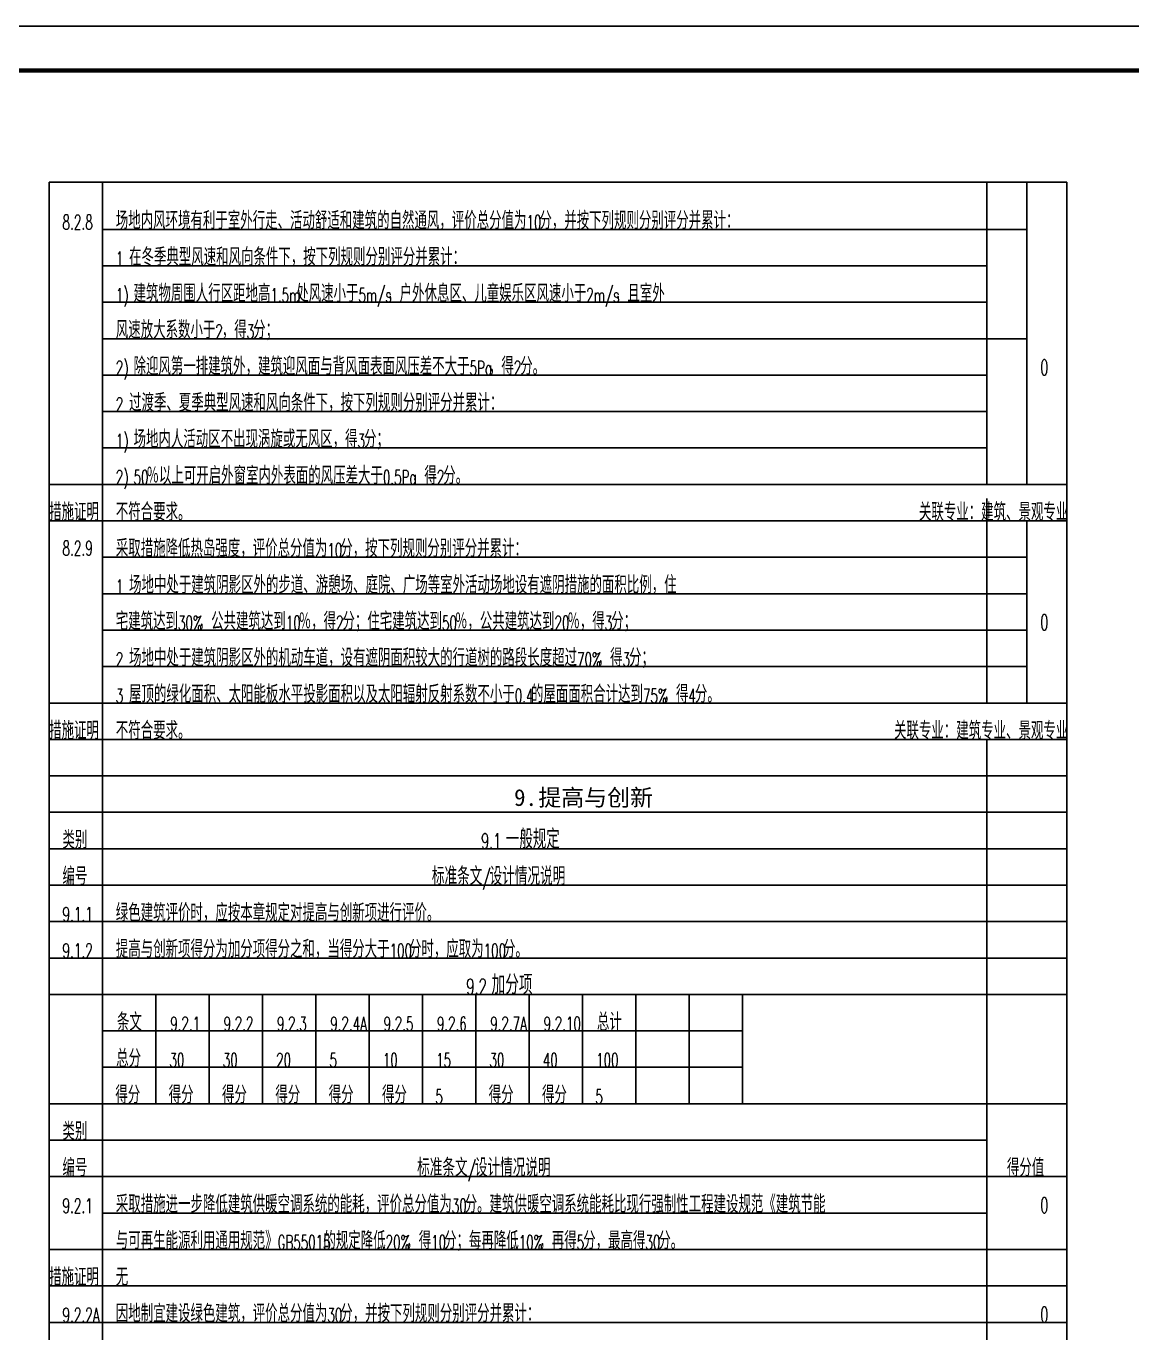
# Model space of a CAD drawing. Extents: x 239 to 336639, y 119 to 59519.
# Drawn here: x 280773 to 305653, y 30107 to 59519 of the extents above; entities that cross this region are included whole.
import ezdxf
from ezdxf.enums import TextEntityAlignment as Align

# ---------------------------------------------------------------- set-up
doc = ezdxf.new("R2010")
doc.units = 0
doc.header["$LTSCALE"] = 1000
doc.header["$MEASUREMENT"] = 0
for name, color, linetype in [('A-ANNO-TEXT', 7, 'Continuous'), ('A-FLOR-OTHER', 7, 'Continuous'), ('TK', 4, 'Continuous'), ('石家庄审图', 6, 'Continuous'), ('辅助线', 8, 'Continuous')]:
    doc.layers.add(name, color=color, linetype=linetype)
doc.layers.add('noprint', color=7, linetype='Continuous', plot=False)
doc.styles.add('HZTXT', font='TXT.SHX', dxfattribs={"width": 0.7, "height": 350, "bigfont": 'hztxt.shx'})
doc.styles.add('HZTXT1', font='romans.shx', dxfattribs={"width": 0.7, "bigfont": 'GBHZFS.SHX'})
doc.styles.add('黑体', font='simhei.ttf', dxfattribs={"height": 280})

# ---------------------------------------------------------------- blocks, each defined once
blk = doc.blocks.new('*U3')
at = {"color": 3}
blk.add_lwpolyline([(-84100, 0), (0, 0), (0, 59400), (-84100, 59400)], close=True, dxfattribs=at)
at = {"color": 3, "const_width": 100}
blk.add_lwpolyline([(-81600, 1000), (-1000, 1000), (-1000, 58400), (-81600, 58400)], close=True, dxfattribs=at)
at = {"layer": 'noprint', "color": 6, "style": '黑体', "width": 0.75, "flags": 8}
blk.add_attdef('SETUP', text='', height=350, dxfattribs=at).set_placement((-8382, 321), align=Align.RIGHT)
at = {"layer": 'TK', "color": 4, "style": 'HZTXT1'}
for tag, height, width, p in [('项目负责1', 400, 0.6, (-4500, 19196)), ('项目负责2', 400, 0.6, (-4500, 18296)), ('专责', 400, 0.6, (-4500, 17396)), ('审定', 400, 0.6, (-4500, 16496)), ('审核', 400, 0.6, (-4500, 15596)), ('校对', 400, 0.6, (-4500, 14696)), ('设计', 400, 0.6, (-4500, 13796)), ('绘图', 400, 0.6, (-4500, 12896)), ('建设单位', 450, 0.6, (-4500, 11050)), ('工号', 400, 0.5, (-5501, 3507)), ('版次', 400, 0.7, (-2138, 3498)), ('阶段', 400, 0.7, (-2138, 2498)), ('比例', 400, 0.7, (-5491, 1513)), ('日期', 400, 0.7, (-2138, 1498))]:
    blk.add_attdef(tag, text='', height=height, dxfattribs=dict(at, width=width)).set_placement(p, align=Align.MIDDLE)
at = {"layer": 'TK', "color": 1, "lineweight": -3, "style": 'HZTXT1', "width": 0.6}
blk.add_attdef('工程名称', text='', height=450, dxfattribs=at).set_placement((-4500, 9050), align=Align.MIDDLE)
at = {"layer": 'TK', "color": 4, "lineweight": -3, "style": 'HZTXT1', "width": 0.6}
blk.add_attdef('子项名称', text='', height=450, dxfattribs=at).set_placement((-4500, 7050), align=Align.MIDDLE)
at = {"layer": 'TK', "color": 1, "lineweight": -3, "style": 'HZTXT1', "width": 0.6}
blk.add_attdef('图名', text='', height=400, dxfattribs=at).set_placement((-4558, 4958), align=Align.MIDDLE_CENTER)
at = {"layer": 'TK', "color": 1, "style": 'HZTXT1', "width": 0.7}
blk.add_attdef('图号', text='', height=400, dxfattribs=at).set_placement((-5491, 2513), align=Align.MIDDLE)

msp = doc.modelspace()

# ---------------------------------------------------------------- linework, layer by layer
at = {"layer": 'A-FLOR-OTHER', "color": 3}
for p, q in [((282491, 37724, 25582891), (282491, 35264, -16382841)), ((283691, 37724, 25582891), (283691, 35264, -16382841)), ((284891, 37724, 67549400), (284891, 35264, 25583668)), ((286091, 37724, 109515909), (286091, 35264, 67550177)), ((287291, 37724, 151482418), (287291, 35264, 109516686)), ((288491, 37724, 193448927), (288491, 35264, 151483196)), ((289691, 37724, 235415436), (289691, 35264, 193449705)), ((290891, 37724, 277381946), (290891, 35264, 235416214)), ((292091, 37724, 319348454), (292091, 35264, 277382722)), ((293291, 37724, 361314963), (293291, 35264, 319349232)), ((294491, 37724, 403281472), (294491, 35264, 361315741)), ((295691, 37724, 445247981), (295691, 35264, 403282250)), ((296891, 37724, 487214490), (296891, 35264, 445248759))]:
    msp.add_line(p, q, dxfattribs=at)
at = {"layer": 'A-FLOR-OTHER', "color": 3, "const_width": 5, "elevation": -16383618}
msp.add_lwpolyline([(296891, 37724), (296891, 35264), (282491, 35264), (282491, 37724)], close=True, dxfattribs=at)
at = {"layer": 'A-FLOR-OTHER', "color": 3, "elevation": -21160601}
for points in [[(282491, 36904), (296891, 36904)], [(282491, 36084), (296891, 36084)]]:
    msp.add_lwpolyline(points, dxfattribs=at)
at = {"layer": '石家庄审图'}
msp.add_line((281291, 56009), (304191, 56009, -8191809), dxfattribs=at)
at = {"layer": '辅助线'}
for p, q in [((303291, 54944, -8191809), (282491, 54944, -8191809)), ((302391, 54124, -16383618), (282491, 54124, -8191809)), ((302391, 53304, -8191809), (282491, 53304, -8191809)), ((303291, 52484, -8191809), (282491, 52484, -8191809)), ((302391, 51664, -16383618), (282491, 51664, -8191809)), ((302391, 50844, -8191809), (282491, 50844, -8191809)), ((302391, 50024, -16383618), (282491, 50024, -8191809)), ((304191, 49204, -8191809), (281291, 49204, -8191809)), ((304191, 48384, -8191809), (281291, 48384, -8191809)), ((304191, 48384, -8191809), (281291, 48384, -8191809)), ((303291, 47564, -8191809), (282491, 47564, -8191809)), ((303291, 46744, -8191809), (282491, 46744, -8191809)), ((303291, 45924, -8191809), (282491, 45924, -8191809)), ((303291, 45104, -8191809), (282491, 45104, -8191809)), ((304191, 44284, -8191809), (281291, 44284)), ((304191, 43464, -8191809), (281291, 43464, -8191809)), ((304191, 42644, -8191809), (281291, 42644, -8191809)), ((304191, 41824, -12968792), (281291, 41824, -12968792)), ((304191, 41004, -8191809), (281291, 41004, -8191809)), ((304191, 40184, -3414826), (281291, 40184, -3414826)), ((304191, 39364, -8191809), (281291, 39364, -8191809)), ((304191, 38544, -8191809), (281291, 38544, -8191809)), ((304191, 37724, -8191809), (281291, 37724, -8191809)), ((304191, 35264, -8191809), (281291, 35264, -8191809)), ((302391, 34444, -8191809), (281291, 34444, -8191809)), ((304191, 33624, -8191809), (281291, 33624, -8191809)), ((302391, 32804, -8191809), (282491, 32804, -8191809)), ((304191, 31984, -8191809), (281291, 31984, -8191809)), ((304191, 31164, -8191809), (281291, 31164, -8191809)), ((304191, 30344, -8191809), (281291, 30344, -8191809))]:
    msp.add_line(p, q, dxfattribs=at)
at = {"layer": '辅助线', "color": 3}
msp.add_lwpolyline([(281291, 56009), (281291, 25424)], dxfattribs=at)
at = {"layer": '辅助线', "elevation": -8191809}
for points in [[(282491, 56009), (282491, 25424)], [(302391, 56009), (302391, 49204)], [(303291, 56009), (303291, 49204)], [(302391, 48884), (302391, 44284)], [(303291, 48384), (303291, 44284)], [(302391, 43464), (302391, 25424)]]:
    msp.add_lwpolyline(points, dxfattribs=at)
at = {"layer": '辅助线', "color": 3, "elevation": -8191809}
msp.add_lwpolyline([(304191, 56009), (304191, 25424)], dxfattribs=at)

# ---------------------------------------------------------------- block references
at = {"layer": '石家庄审图'}
msp.add_blockref('*U3', (336639, 119), dxfattribs=at)

# ---------------------------------------------------------------- texts
at = {"layer": 'A-ANNO-TEXT', "color": 3, "style": 'HZTXT'}
for s, height, width, p in [('场地内风环境有利于室外行走、活动舒适和建筑的自然通风，评价总分值为', 400, 0.7, (282791, 54944, -8191809)), ('分，并按下列规则分别评分并累计：', 400, 0.7, (292321, 54944, -8191809)), ('8.2.8', 325, 0.6125, (281591, 54944, -8191809)), ('10', 320, 0.6125, (292031, 54944, -8191809)), ('1', 320, 0.6125, (282791, 54124, -8191809)), ('在冬季典型风速和风向条件下，按下列规则分别评分并累计：', 400, 0.7, (283089, 54124, -8191809)), ('1)', 320, 0.6125, (282791, 53304, -8191809)), ('建筑物周围人行区距地高', 400, 0.7, (283190, 53304, -8191809)), ('1.5m', 320, 0.6125, (286270, 53304, -8191809)), ('处风速小于', 400, 0.7, (286851, 53304, -8191809)), ('5m/s', 320, 0.6125, (288251, 53304, -8191809)), ('，户外休息区、儿童娱乐区风速小于', 400, 0.7, (288897, 53304, -8191809)), ('2m/s', 320, 0.6125, (293377, 53304, -8191809)), ('，且室外', 400, 0.7, (294023, 53304, -8191809)), ('风速放大系数小于', 400, 0.7, (282791, 52484, -8191809)), ('2', 320, 0.6125, (285031, 52484, -8191809)), ('，得', 400, 0.7, (285176, 52484, -8191809)), ('3', 320, 0.6125, (285736, 52484, -8191809)), ('分；', 400, 0.7, (285881, 52484, -8191809)), ('除迎风第一排建筑外，建筑迎风面与背风面表面风压差不大于', 400, 0.7, (283190, 51664, -8191809)), ('，得', 400, 0.7, (291186, 51664, -8191809)), ('分。', 400, 0.7, (291891, 51664, -8191809)), ('2)', 320, 0.6125, (282791, 51664, -8191809)), ('5Pa', 320, 0.6125, (290750, 51664, -8191809)), ('2', 320, 0.6125, (291746, 51664, -8191809)), ('0', 350, 0.6125, (303591, 51662, -8191809)), ('过渡季、夏季典型风速和风向条件下，按下列规则分别评分并累计：', 400, 0.7, (283089, 50844, -8191809)), ('2', 320, 0.6125, (282791, 50844, -8191809)), ('1)', 320, 0.6125, (282791, 50024, -8191809)), ('场地内人活动区不出现涡旋或无风区，得', 400, 0.7, (283190, 50024, -8191809)), ('3', 320, 0.6125, (288230, 50024, -8191809)), ('分；', 400, 0.7, (288375, 50024, -8191809)), ('2)', 320, 0.6125, (282791, 49204, -8191809)), ('50', 320, 0.6125, (283190, 49204, -8191809)), ('％以上可开启外窗室内外表面的风压差大于', 400, 0.7, (283481, 49204, -8191809)), ('0.5Pa', 320, 0.6125, (288801, 49204, -8191809)), ('，得', 400, 0.7, (289454, 49204, -8191809)), ('2', 320, 0.6125, (290014, 49204, -8191809)), ('分。', 400, 0.7, (290159, 49204, -8191809)), ('采取措施降低热岛强度，评价总分值为', 400, 0.7, (282791, 47564, 0)), ('分，按下列规则分别评分并累计：', 400, 0.7, (287841, 47564, 0)), ('8.2.9', 325, 0.6125, (281591, 47606, -8191809)), ('10', 320, 0.6125, (287551, 47564, 0)), ('1', 320, 0.6125, (282791, 46744, 0)), ('场地中处于建筑阴影区外的步道、游憩场、庭院、广场等室外活动场地设有遮阴措施的面积比例，住', 400, 0.7, (283089, 46744, 0)), ('宅建筑达到', 400, 0.7, (282791, 45924, 0)), ('30%%%', 320, 0.6125, (284191, 45924, 0)), ('，公共建筑达到', 400, 0.7, (284656, 45924, 0)), ('10', 320, 0.6125, (286616, 45924, 0)), ('％，得', 400, 0.7, (286906, 45924, 0)), ('2', 320, 0.6125, (287746, 45924, 0)), ('分；住宅建筑达到', 400, 0.7, (287891, 45924, 0)), ('50', 320, 0.6125, (290131, 45924, 0)), ('％，公共建筑达到', 400, 0.7, (290421, 45924, 0)), ('20', 320, 0.6125, (292661, 45924, 0)), ('％，得', 400, 0.7, (292952, 45924, 0)), ('3', 320, 0.6125, (293792, 45924, 0)), ('分；', 400, 0.7, (293937, 45924, 0)), ('2', 320, 0.6125, (282791, 45104, 0)), ('场地中处于建筑阴影区外的机动车道，设有遮阴面积较大的行道树的路段长度超过', 400, 0.7, (283089, 45104, 0)), ('70%%%', 320, 0.6125, (293169, 45104, 0)), ('，得', 400, 0.7, (293633, 45104, 0)), ('3', 320, 0.6125, (294193, 45104, 0)), ('分；', 400, 0.7, (294338, 45104, 0)), ('措施证明', 400, 0.7, (281291, 43464, -1525463)), ('一般规定', 433.1, 0.7, (291568, 41004, -16382418)), ('类别', 400, 0.7, (281591, 41004, -16382418)), ('9.1', 346.5, 0.6125, (291010, 41004, -16382418)), ('编号', 400, 0.7, (281591, 40184, -16382418)), ('标准条文', 406, 0.7, (289902, 40184, -16382418)), ('设计情况说明', 406, 0.7, (291201, 40184, -16382418)), ('/', 325, 0.6125, (291039, 40184, -16382418)), ('绿色建筑评价时，应按本章规定对提高与创新项进行评价。', 400, 0.7, (282791, 39364)), ('9.1.1', 325, 0.6125, (281591, 39364, -16382418)), ('9.1.2', 325, 0.6125, (281591, 38544, -16382418)), ('提高与创新项得分为加分项得分之和，当得分大于', 400, 0.7, (282791, 38544)), ('100', 320, 0.6125, (288951, 38544)), ('分时，应取为', 400, 0.7, (289387, 38544)), ('100', 320, 0.6125, (291067, 38544)), ('分。', 400, 0.7, (291502, 38544)), ('9.2', 352.1, 0.6125, (290678, 37724)), ('加分项', 440.1, 0.7, (291245, 37724)), ('条文', 400, 0.7, (282816, 36904, 68747412)), ('9.2.1', 320, 0.6125, (284016, 36904, 110713921)), ('9.2.2', 320, 0.6125, (285216, 36904, 152680430)), ('9.2.3', 320, 0.6125, (286416, 36904, 194646939)), ('9.2.4A', 320, 0.6125, (287616, 36904, 236613449)), ('9.2.5', 320, 0.6125, (288816, 36904, 278579958)), ('9.2.6', 320, 0.6125, (290016, 36904, 320546467)), ('9.2.7A', 320, 0.6125, (291216, 36904, 362512975)), ('9.2.10', 320, 0.6125, (292416, 36904, 404479484)), ('总计', 400, 0.7, (293616, 36904, 404479485)), ('总分', 400, 0.7, (282799, 36084, 30194530)), ('30', 320, 0.6125, (283999, 36084, 72161039)), ('30', 320, 0.6125, (285199, 36084, 114127548)), ('20', 320, 0.6125, (286399, 36084, 156094057)), ('5', 320, 0.6125, (287599, 36084, 198060566)), ('10', 320, 0.6125, (288799, 36084, 240027075)), ('15', 320, 0.6125, (289999, 36084, 281993584)), ('30', 320, 0.6125, (291199, 36084, 323960093)), ('40', 320, 0.6125, (292399, 36084, 365926602)), ('100', 320, 0.6125, (293599, 36084, 365926602)), ('得分', 400, 0.7, (282781, 35264, 68747412)), ('类别', 400, 0.7, (281591, 34444, -16382418)), ('编号', 400, 0.7, (281591, 33624, -16382418)), ('标准条文', 406, 0.7, (289571, 33624, 0)), ('/', 325, 0.6125, (290708, 33624, 0)), ('设计情况说明', 406, 0.7, (290870, 33624, 0)), ('得分值', 400, 0.7, (302842, 33624, -8191809)), ('9.2.1', 325, 0.6125, (281591, 32804, -16382418)), ('0', 350, 0.6125, (303591, 32804, 8888004891)), ('0', 350, 0.6125, (303591, 30344, 8888004891))]:
    msp.add_text(s, height=height, dxfattribs=dict(at, width=width)).set_placement(p)
at = {"layer": 'A-ANNO-TEXT', "color": 2, "style": 'HZTXT'}
for s, height, width, p in [('措施证明', 400, 0.7, (281291, 48384, -1200)), ('不符合要求。', 400, 0.7, (282791, 48384, -8191809)), ('屋顶的绿化面积、太阳能板水平投影面积以及太阳辐射反射系数不小于', 400, 0.7, (283089, 44284, 0)), ('的屋面面积合计达到', 400, 0.7, (292132, 44284, 0)), ('，得', 400, 0.7, (295116, 44284, 0)), ('分。', 400, 0.7, (295821, 44284, 0)), ('3', 320, 0.6125, (282791, 44284, 0)), ('0.4', 320, 0.6125, (291769, 44284, 0)), ('75%%%', 320, 0.6125, (294652, 44284, 0)), ('4', 320, 0.6125, (295676, 44284, 0)), ('不符合要求。', 400, 0.7, (282791, 43464, -1524263)), ('措施证明', 400, 0.7, (281291, 31164, -8191809)), ('无', 400, 0.7, (282791, 31164, 0))]:
    msp.add_text(s, height=height, dxfattribs=dict(at, width=width)).set_placement(p)
at = {"layer": 'A-ANNO-TEXT', "color": 4, "style": 'HZTXT', "width": 0.7}
for s, p in [('关联专业：建筑、景观专业', (300862, 48384, -6667546)), ('关联专业：建筑专业、景观专业', (300302, 43464, -8191809))]:
    msp.add_text(s, height=400, dxfattribs=at).set_placement(p)
at = {"layer": 'A-ANNO-TEXT', "color": 1, "style": 'HZTXT'}
for s, height, width, p in [('0', 350, 0.6125, (303591, 45924, -8191809)), ('得分', 400, 0.7, (283981, 35264, 110713921)), ('得分', 400, 0.7, (285181, 35264, 152680430)), ('得分', 400, 0.7, (286381, 35264, 194646939)), ('得分', 400, 0.7, (287581, 35264, 236613449)), ('得分', 400, 0.7, (288781, 35264, 278579958)), ('得分', 400, 0.7, (291181, 35264, 362512975)), ('得分', 400, 0.7, (292381, 35264, 404479484)), ('5', 320, 0.6125, (289981, 35264, 320546467)), ('5', 320, 0.6125, (293581, 35264, 446445994))]:
    msp.add_text(s, height=height, dxfattribs=dict(at, width=width)).set_placement(p)
at = {"layer": 'A-ANNO-TEXT', "color": 3, "style": '黑体'}
for s, p in [('提高与创新', (292297, 41967, -11607332)), ('9.', (291753, 41967, -11607332))]:
    msp.add_text(s, height=378.5, dxfattribs=at).set_placement(p)
at = {"layer": 'A-ANNO-TEXT', "color": 6, "style": 'HZTXT'}
for s, height, width, p in [('采取措施进一步降低建筑供暖空调系统的能耗，评价总分值为', 400, 0.7, (282791, 32804, 0)), ('分。建筑供暖空调系统能耗比现行强制性工程建设规范《建筑节能', 400, 0.7, (290641, 32804, 0)), ('30', 320, 0.6125, (290351, 32804, 0)), ('与可再生能源利用通用规范》', 400, 0.7, (282791, 31984, 0)), ('的规定降低', 400, 0.7, (287462, 31984, 0)), ('，得', 400, 0.7, (289326, 31984, 0)), ('分；每再降低', 400, 0.7, (290177, 31984, 0)), ('，再得', 400, 0.7, (292321, 31984, 0)), ('分，最高得', 400, 0.7, (293307, 31984, 0)), ('分。', 400, 0.7, (294997, 31984, 0)), ('GB55015', 320, 0.6125, (286431, 31984, 0)), ('20%', 320, 0.6125, (288862, 31984, 0)), ('10', 320, 0.6125, (289886, 31984, 0)), ('10%%%', 320, 0.6125, (291857, 31984, 0)), ('5', 320, 0.6125, (293161, 31984, 0)), ('30', 320, 0.6125, (294707, 31984, 0)), ('9.2.2A', 325, 0.6125, (281591, 30344, -16382418)), ('因地制宜建设绿色建筑，评价总分值为', 400, 0.7, (282791, 30344, 0)), ('30', 320, 0.6125, (287551, 30344, 0)), ('分，并按下列规则分别评分并累计：', 400, 0.7, (287841, 30344, 0))]:
    msp.add_text(s, height=height, dxfattribs=dict(at, width=width)).set_placement(p)

doc.saveas('drawing.dxf')
